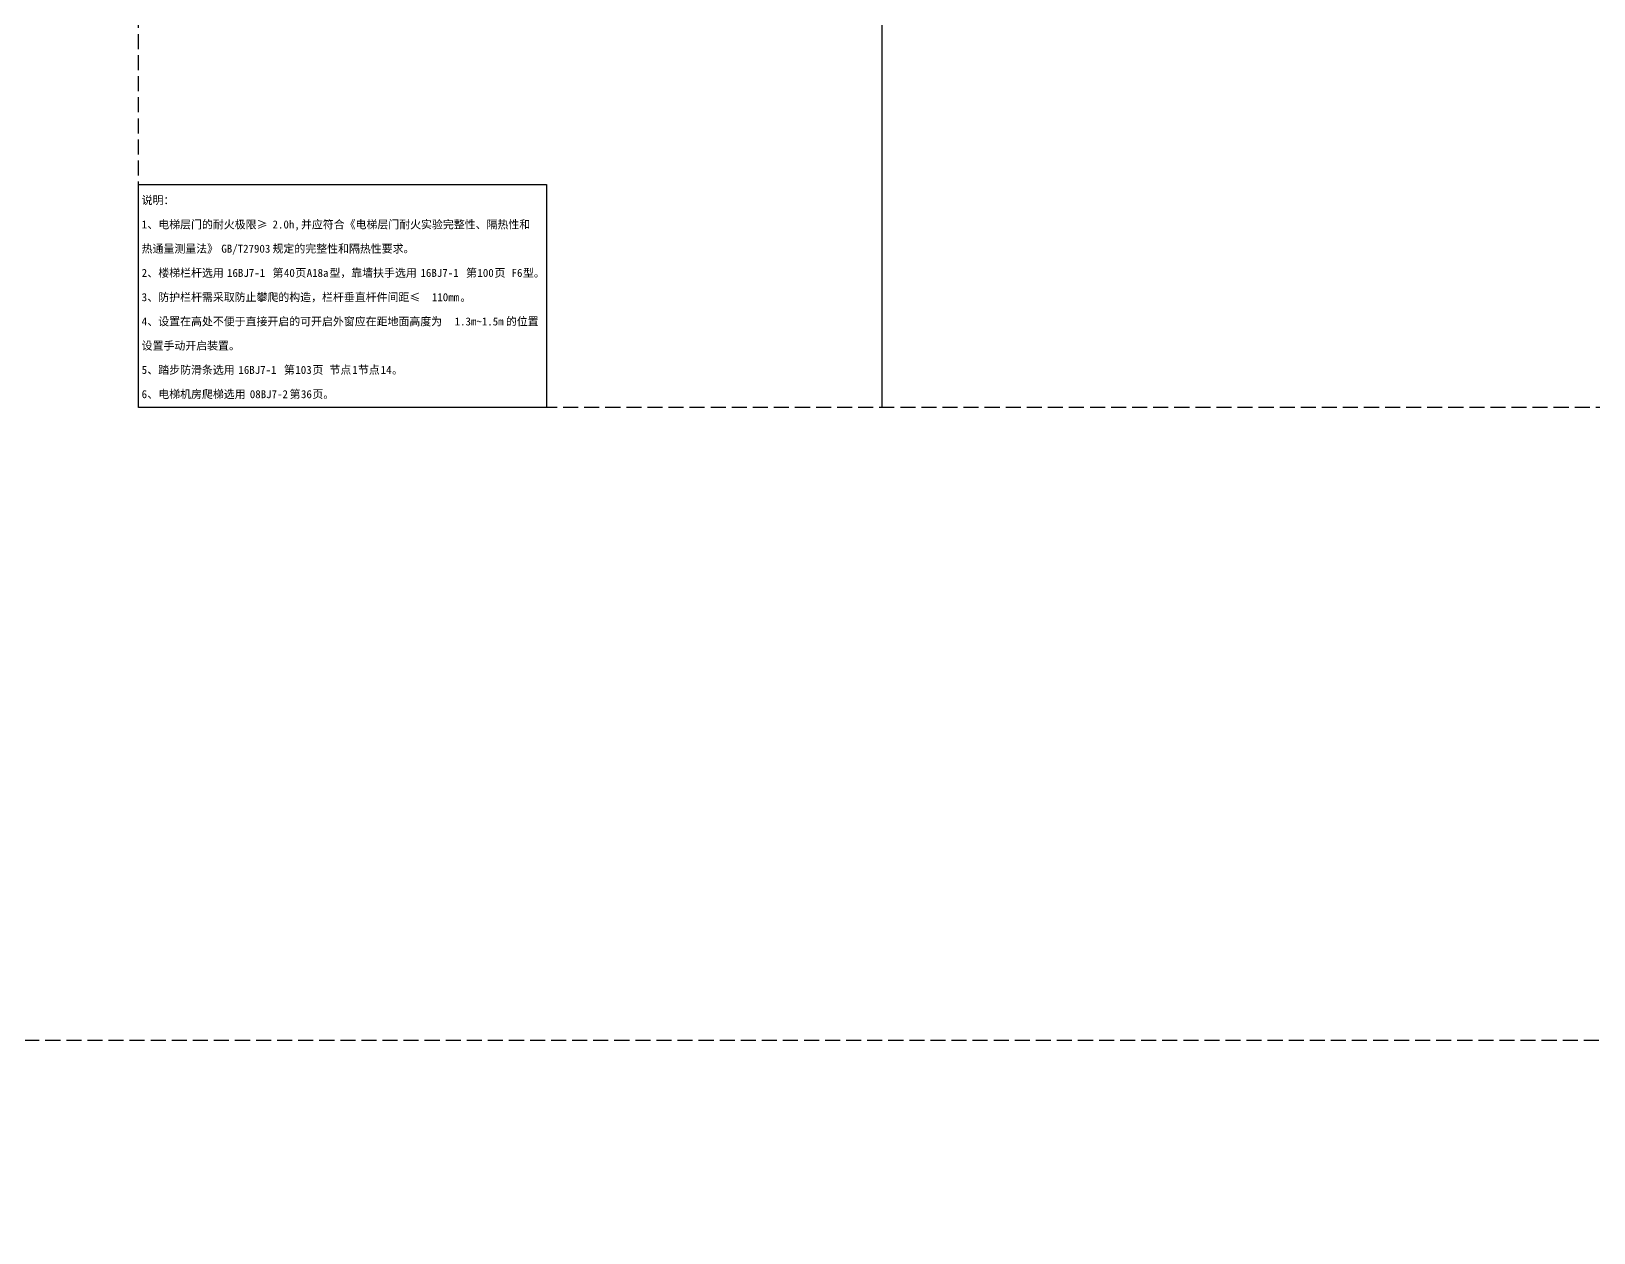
# Model space of a CAD drawing. Extents: x -10817 to 167545, y 26551 to 157048.
# Drawn here: x 60700 to 86649, y 91800 to 111744 of the extents above; entities that cross this region are included whole.
import ezdxf
from ezdxf.xclip import XClip

# ---------------------------------------------------------------- set-up
doc = ezdxf.new("R2010")
doc.units = 0
doc.header["$LTSCALE"] = 1000
doc.header["$MEASUREMENT"] = 0
doc.header["$XCLIPFRAME"] = 0
doc.linetypes.add('DASH', pattern=[0.35, 0.25, -0.1])
doc.layers.get('Defpoints').update_dxf_attribs({"color": 30, "linetype": 'DASH'})
doc.layers.add('图纸说明$0$A-ANNO-TEXT', color=255, linetype='Continuous')
doc.styles.add('图纸说明$0$Standard', font='')
doc.styles.get('图纸说明$0$Standard').set_extended_font_data('SimSun')

# ---------------------------------------------------------------- blocks, each defined once
blk = doc.blocks.new('图纸说明')
blk.add_lwpolyline([(0, 0), (6775, 0), (6775, -3700), (0, -3700)], close=True)
at = {"layer": '图纸说明$0$A-ANNO-TEXT', "style": '图纸说明$0$Standard'}
for s, height, p in [('说明：', 132.9, (50, -325)), ('1', 133, (50, -728)), ('、电梯层门的耐火极限≥', 132.91, (145, -728)), ('2.0h,', 132.9, (2224, -728)), ('并应符合《电梯层门耐火实验完整性、隔热性和', 132.91, (2696, -728)), ('热通量测量法》', 132.9, (50, -1130)), ('GB/T27903', 132.9, (1373, -1130)), ('规定的完整性和隔热性要求。', 132.91, (2224, -1130)), ('2', 133, (50, -1532)), ('、楼梯栏杆选用', 132.9, (145, -1532)), ('16BJ7-1', 132.9, (1468, -1532)), ('第', 133, (2224, -1532)), ('40', 132.9, (2413, -1532)), ('页', 133, (2602, -1532)), ('A18a', 132.9, (2791, -1532)), ('型，靠墙扶手选用', 132.9, (3169, -1532)), ('16BJ7-1', 132.9, (4681, -1532)), ('第', 133, (5437, -1532)), ('100', 132.9, (5626, -1532)), ('页', 133, (5910, -1532)), ('F6', 132.9, (6193, -1532)), ('型。', 132.9, (6382, -1532)), ('3', 133, (50, -1935)), ('、防护栏杆需采取防止攀爬的构造，栏杆垂直杆件间距≤', 132.91, (145, -1935)), ('110mm', 132.9, (4870, -1935)), ('。', 133, (5343, -1935)), ('4', 133, (50, -2338)), ('、设置在高处不便于直接开启的可开启外窗应在距地面高度为', 132.91, (145, -2338)), ('1.3m~1.5m', 132.9, (5248, -2338)), ('的位置', 132.9, (6099, -2338)), ('设置手动开启装置。', 132.9, (50, -2740)), ('5', 133, (50, -3142)), ('、踏步防滑条选用', 132.9, (145, -3142)), ('16BJ7-1', 132.9, (1657, -3142)), ('第', 133, (2413, -3142)), ('103', 132.9, (2602, -3142)), ('页', 133, (2885, -3142)), ('节点', 132.9, (3169, -3142)), ('1', 133, (3547, -3142)), ('节点', 132.9, (3642, -3142)), ('14', 132.9, (4020, -3142)), ('。', 133, (4209, -3142)), ('6', 133, (50, -3545)), ('、电梯机房爬梯选用', 132.9, (145, -3545)), ('08BJ7-2', 132.9, (1846, -3545)), ('第', 133, (2507, -3545)), ('36', 132.9, (2696, -3545)), ('页。', 132.9, (2885, -3545))]:
    blk.add_text(s, height=height, dxfattribs=at).set_placement(p)
blk = doc.blocks.new('4#楼-HZS')
at = {"layer": 'Defpoints'}
blk.add_lwpolyline([(233510.1, -33931.3), (342410.1, -33931.3), (342410.1, -91331.3), (233510.1, -91331.3)], close=True, dxfattribs=at)
blk = doc.blocks.new('3、4#楼 北侧门头剖面$0$A$C68743212')
blk.add_blockref('4#楼-HZS', (-260976, 76631, 0))
blk = doc.blocks.new('3、4#楼 北侧门头剖面')
ref = blk.add_blockref('3、4#楼 北侧门头剖面$0$A$C68743212', (4150, 3500, 0), dxfattribs=dict(xscale=-1))
XClip(ref).set_block_clipping_path([(4798.9792002077, -3500), (4798.9792002077, -399.9916608699), (4398.9875394247, 0.0083390431), (-149.727296805, 0.1031708434), (-149.727296805, -30), (0.272703195, -30), (0.272703195, -170), (-149.727296805, -170), (-149.727296805, -200), (450.272703195, -200), (450.8968260299, -800), (300.6421525169, -800), (300.6421525169, -3500), (-349.727296805, -3500), (-349.727296805, 400.1031708434), (5198.9792002077, 400.1031708434), (5198.9792002077, -3500)])

msp = doc.modelspace()

# ---------------------------------------------------------------- linework, layer by layer
msp.add_lwpolyline([(74833.1, 105498.4), (74833.1, 134198.4)])
at = {"layer": 'Defpoints'}
for points in [[(-10816.9, 94998.4), (166728.1, 94998.4), (166728.1, 157048.4), (-10816.9, 157048.4)], [(62483.1, 134198.4), (99533.1, 134198.4), (99533.1, 105498.4), (62483.1, 105498.4)]]:
    msp.add_lwpolyline(points, close=True, dxfattribs=at)

# ---------------------------------------------------------------- block references
for name, p in [('图纸说明', (62483.1, 109198.4)), ('3、4#楼 北侧门头剖面', (152144.9, 54006.2))]:
    msp.add_blockref(name, p)

doc.saveas('drawing.dxf')
